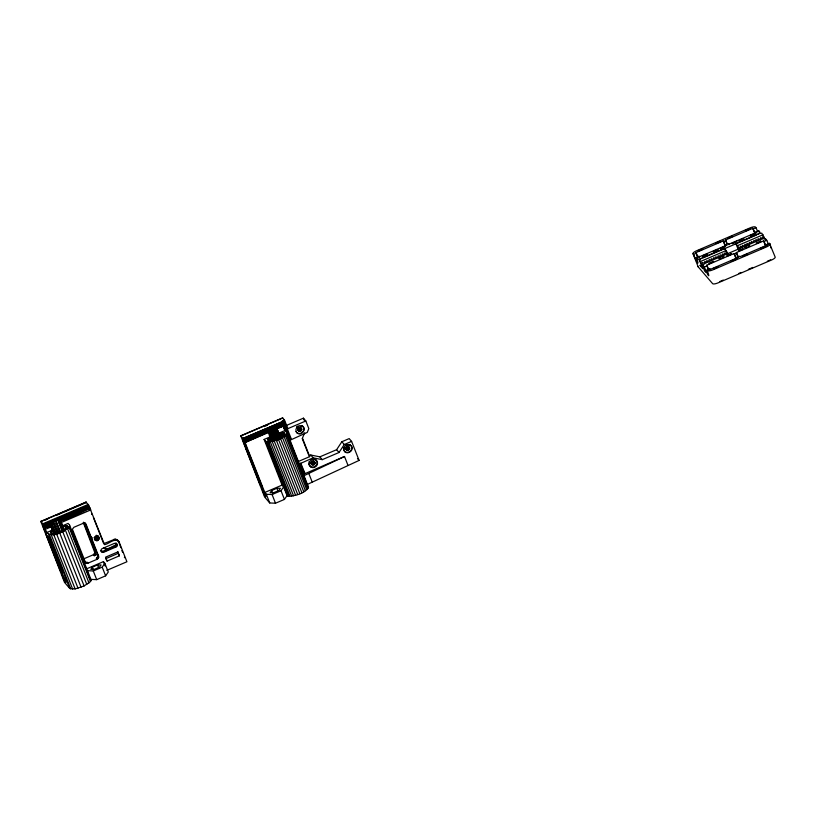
<?xml version="1.0" encoding="UTF-8"?>
<svg xmlns="http://www.w3.org/2000/svg" width="816" height="816" viewBox="0 0 816 816"><rect width="100%" height="100%" fill="white"/><g stroke="black" fill="none" stroke-linecap="round" stroke-linejoin="round"><path stroke-width="1.22" d="M265.669 441.272L267.862 441.986L269.555 440.875L267.709 439.804L270.535 436.703L264.109 439.447L265.669 441.272L287.069 495.598L284.437 499.412L275.502 503.227L269.739 502.962L264.598 496.975L240.761 435.775L243.76 439.508L272.075 427.747L275.104 427.329L277.175 428.788L283.601 426.034L282.122 422.78C270.402 427.951 264.578 428.594 272.279 441.374M282.601 418.118L284.468 419.944L287.885 428.645L305.827 420.974L308.825 428.584L307.265 432.419L289.303 440.558M272.493 441.303L268.739 430.879L244.667 441.446L264.782 492.476L266.312 494.261L269.739 502.962M95.554 540.467L98.389 537.642L99.093 537.469L99.175 538.927L96.982 540.784L94.523 539.356L98.369 540.192L97.767 535.796L99.093 537.469L96.737 536.061L94.554 537.917L95.554 540.467L94.381 539.09M40.8 521.404L43.462 524.504L88.658 505.186L86.006 502.085L40.8 521.404L64.474 582.318L69.768 588.479L75.133 588.928L84.099 585.959L90.505 581.604L69.105 527.269L66.922 527.819C62.587 531.389 56.253 534.755 50.592 533.195L51.102 531.318L52.499 530.084C50.347 527.075 50.357 522.332 54.335 520.955L88.658 505.186L104.54 544.66C108.824 544.139 115.678 536.602 119.218 542.201L126.919 561.755L106.825 570.343M286.875 432.205L308.519 487.142C305.011 493.282 296.636 495.302 290.027 496.322L268.627 441.986C275.237 440.977 283.611 438.947 287.12 432.817L285.314 430.389L278.888 433.133L275.808 427.523L283.111 424.871L276.451 427.87L280.847 437.835M100.48 550.8L102.785 551.31L115.066 546.057L116.035 545.231L115.913 542.875L116.759 543.854L116.882 546.21L115.903 547.036L103.622 552.289L101.317 551.779L101.194 549.423L102.173 548.597L114.444 543.344L116.759 543.854M301.889 425.952C298.411 424.371 294.464 428.584 296.392 431.919L296.035 431.501C299.798 438.478 308.591 428.665 301.522 425.534L302.96 426.646M297.187 432.919L296.82 432.5C300.645 436.06 306.551 429.716 302.603 426.217M309.223 464.406L308.866 463.988L309.662 465.61C307.387 461.734 312.946 457.256 316.231 460.326L314.792 459.224L315.149 459.643M311.171 466.874C314.639 468.455 318.597 464.243 316.659 460.907C319.994 464.814 313.242 470.261 310.09 466.181L311.528 467.293M350.472 445.118C355.888 449.351 346.892 456.593 343.903 450.401L344.26 450.82C341.986 446.944 347.545 442.466 350.829 445.536L349.391 444.434L349.758 444.853M345.056 451.809L344.689 451.391C347.983 454.461 353.532 449.983 351.268 446.117L351.625 446.536M97.512 535.52L98.246 536.489L96.982 540.784L94.625 539.203M97.247 536.51L97.512 535.786L96.767 537.367L94.585 538.611L97.247 536.51L95.339 538.417M299.9 431.419L297.86 429.032L299.737 427.156L301.787 429.542L300.788 431.093L298.982 431.338L297.728 430.093L297.962 428.298L300.441 427.38L301.787 429.542M312.253 465.018L310.202 462.641L312.008 462.397L313.007 460.846L315.058 463.223L314.058 464.773L311.467 464.549L310.906 462.866L311.906 461.315L314.497 461.54L315.058 463.223M346.851 450.238L344.801 447.851L346.616 447.607L347.606 446.056L349.656 448.433L348.656 449.983L346.851 450.238L344.709 448.178M86.098 569.048L103.408 561.653L104.846 563.336L108.273 572.026L105.631 575.831L96.706 579.646L90.943 579.38L90.851 581.114L69.452 526.789L69.564 525.086L68.126 523.403L62.546 525.79L64.546 530.39M304.643 432.766L302.461 438.141L309.733 456.613L298.574 461.387M284.468 419.944L281.806 421.546L282.122 422.78L243.76 439.508L244.667 441.446L268.699 431.888L245.096 442.496L268.821 432.358L272.442 441.395M83.079 559.133L93.381 554.737L94.88 552.82L83.263 522.424M93.381 554.737L94.217 555.716L95.227 554.941L95.594 552.585L83.64 522.24M86.19 524.576L84.619 522.638L86.19 524.576L98.603 556.084L98.226 558.44L97.226 559.215L96.38 558.236L97.889 556.318L97.757 555.104L85.343 523.597M96.217 535.194L95.472 537.305L94.034 537.713L96.431 536.143L95.472 537.305L94.676 537.112M309.733 456.613L309.009 455.777L310.763 455.022L319.862 456.848L336.61 449.698L341.853 441.742L349.187 438.6L351.594 441.405L359.091 460.418L306.714 484.714M302.644 473.321L299.186 464.018L313.171 457.827L322.269 459.653L339.017 452.492L344.26 444.536L351.594 441.405M87.516 570.69L93.279 570.955L102.204 567.14L104.846 563.336M266.312 494.261L272.075 494.527L281.01 490.712L283.652 486.907L282.081 485.092L264.109 439.447M92.381 567.13L90.76 569.354L94.299 569.374L99.46 567.161L101.072 564.947L97.532 564.927L92.381 567.13L93.667 570.384M271.738 490.467L270.127 492.691L273.666 492.711L278.817 490.508L280.429 488.284L276.889 488.264L271.738 490.467L273.023 493.731M60.149 532.256L55.763 520.445L57.936 520.241L89.342 506.491L55.763 520.445L43.462 524.504C46.502 541.059 59.843 534.256 69.105 527.269M702.505 265.424A4.876 1.397 -21.5 0 1 699.883 265.302L702.709 268.597L699.281 259.906L701.036 258.386L722.242 249.329L724.955 248.931L727.852 254.113M738.256 249.594L736.114 244.157L737.868 242.648L759.074 233.58L761.787 233.192L765.306 239.639M98.389 537.642L99.175 538.927L95.666 539.804L94.523 539.356M303.083 474.484L344.505 456.491L347.922 465.191M727.015 251.971L726.607 253.633L724.679 252.991L724.016 254.694L722.66 253.847L722.252 255.449L720.212 254.898L719.702 256.591L718.202 255.755L717.458 257.55L715.744 256.805L715.55 258.315L713.735 257.662L712.99 259.457L711.287 258.713L710.981 260.314L709.267 259.57L708.38 261.375L706.819 260.62L706.513 262.222L704.81 261.477L704.29 263.18L702.352 262.528L701.944 264.18L699.281 259.906M268.627 441.986L270.32 440.875C275.522 440.059 282.01 438.457 284.835 433.684L283.183 432.613L278.888 433.133L276.451 427.87L283.601 426.034L276.889 428.298M54.009 533.868L51.214 526.83L44.911 527.462L51.173 524.035L55.57 534.449M706.064 271.147A4.876 1.397 -21.5 0 0 705.779 272.167L704.514 270.698L705.422 269.963M303.287 476.024L344.505 456.491M279.837 438.926L275.104 427.329L282.601 423.739L272.075 427.747L244.198 440.416L269.249 429.787L270.3 428.716L275.216 440.303M268.668 431.389L244.667 441.446L269.249 429.787L274.115 441.558M51.173 524.035L44.146 525.81L53.05 521.699L57.956 533.266M244.667 441.446L268.903 430.389L273.35 440.875M269.688 429.257L244.198 440.416L270.983 428.267L275.767 439.936M244.198 440.416L270.3 428.716L274.87 440.467M62.914 531.767L57.936 520.241L60.384 521.271L90.107 508.144L57.936 520.241L62.506 532.124M240.761 435.775L282.622 417.884M240.751 436.009L282.785 417.986M41.035 521.506L86.241 502.187M45.492 520.006L47.818 519.017M55.927 515.549L86.057 502.666L86.006 502.085M264.119 426.605L267.607 425.116M42.962 523.739L88.169 504.421M285.488 425.84L303.419 418.169L305.827 420.974M45.635 529.207L51.214 526.83M697.272 256.153A9.149 0.867 66.9 0 1 695.854 252.644L723.2 240.955L724.088 242.587A6.701 0.643 66.9 0 0 725.444 245.779M726.852 243.515A9.149 0.867 66.9 0 1 725.434 240.006L752.77 228.317L753.668 229.939A6.701 0.643 66.9 0 0 755.024 233.131M757.809 231.948A6.701 0.643 66.9 0 1 756.463 228.745L755.545 227.093A4.876 1.397 -21.5 0 0 750.118 227.878L696.538 250.777A4.876 1.397 -21.5 0 0 693.039 253.807L693.529 254.378L696.313 253.184L696.742 254.276A6.701 0.643 66.9 0 0 698.098 257.468M723.659 241.495L725.893 240.547L726.322 241.628A6.701 0.643 66.9 0 0 726.974 243.229M753.239 228.857L756.034 227.664M46.92 532.471L52.499 530.084M693.529 254.378L693.957 255.459A6.701 0.643 66.9 0 0 697.629 262.976A6.701 0.643 66.9 0 0 696.599 258.539L696.17 257.458L698.965 256.265L699.424 256.805L726.77 245.116L726.311 244.576L728.545 243.627L729.004 244.168L756.35 232.478L755.881 231.938L758.676 230.744L759.818 232.07A4.876 1.397 -21.5 0 1 757.646 234.457M702.739 257.999L756.32 235.1M700.607 261.446L726.281 250.471M736.114 244.157L737.44 245.698L763.113 234.733M764.449 237.466L762.848 236.671L762.328 238.364L760.706 237.619L760.084 239.323L758.095 238.731L757.86 240.281L755.932 239.629L755.728 241.148L753.913 240.496L753.178 242.281L751.465 241.536L750.955 243.229L749.455 242.403L748.935 244.096L746.997 243.443L746.691 245.055L744.988 244.31L744.1 246.116L742.54 245.351L742.019 247.044L740.52 246.218L739.775 248.003L738.174 247.207L737.44 245.698M708.094 268.76A9.149 0.867 66.9 0 1 706.676 265.241L734.023 253.552L734.91 255.184A6.701 0.643 66.9 0 0 736.267 258.376M737.664 256.112A9.149 0.867 66.9 0 1 736.246 252.603L763.592 240.914L764.49 242.546A6.701 0.643 66.9 0 0 765.847 245.738M768.631 244.545A6.701 0.643 66.9 0 1 767.275 241.352L765.704 238.935A4.876 1.397 -21.5 0 0 760.277 239.72L706.707 262.619A4.876 1.397 -21.5 0 0 703.208 265.649L704.351 266.975L707.135 265.781L707.564 266.873A6.701 0.643 66.9 0 0 708.92 270.065M734.482 254.092L736.715 253.144L737.144 254.225A6.701 0.643 66.9 0 0 738.5 257.428M764.062 241.454L766.846 240.261M704.351 266.975L704.779 268.066A6.701 0.643 66.9 0 0 708.451 275.584A6.701 0.643 66.9 0 0 707.421 271.147L706.993 270.055L709.787 268.862L710.246 269.402L737.593 257.713L737.134 257.173L739.357 256.224L739.826 256.765L767.173 245.075L766.703 244.535L769.498 243.341L775.118 256.948A4.876 1.397 -21.5 0 1 771.62 259.978L718.049 282.877A4.876 1.397 -21.5 0 1 712.623 283.662L698.18 266.842L693.039 253.807M118.463 541.059L115.117 539.09L103.693 543.68L93.422 517.599M719.916 281.5L723.262 280.072M738.888 273.391L741.122 272.442M748.374 269.341L752.842 267.434M767.356 261.232L770.702 259.794M106.508 548.831L107.355 549.811L103.999 547.842C108.13 550.912 112.741 545.302 116.821 544.711M94.217 555.716L97.573 554.278M104.264 551.422L107.61 549.984M96.38 558.236L98.726 557.236M86.792 563.336L84.813 561.908L86.792 563.336L88.016 563.152L97.226 559.215M117.83 551.932L105.55 557.175L107.09 561.092L119.371 555.839L117.83 551.932L119.371 555.839M118.167 553.381L105.886 558.634L107.09 561.092M264.782 492.476L282.081 485.092M278.705 439.008L274.166 427.288L282.601 423.739L273.227 427.411L277.95 439.1M90.107 508.144L59.69 520.761L63.954 531.247M282.122 422.78L243.372 438.814L281.734 422.127L243.086 438.396L281.653 421.913L285.457 431.582M89.342 506.491L54.335 520.955L58.997 532.664M310.998 459.49L312.589 459.418M44.146 525.81L51.867 522.801L56.61 534.623M60.384 521.271L90.841 509.888L61.261 522.536L60.384 521.271L64.138 530.686M44.911 527.462L50.949 525.259L54.968 534.5M275.104 427.329L283.111 424.871M43.462 524.504L53.05 521.699L57.477 533.501M69.452 526.789L67.269 527.33L67.34 526.045L66.392 525.575L62.546 525.79L61.261 522.536L64.484 530.767M85.945 562.357L87.179 562.173L88.016 563.152M91.066 536.602L90.352 536.622L90.025 534.98M287.069 495.598L289.262 496.312L267.862 441.986M85.466 523.617L83.099 523.352L73.889 527.289L72.389 529.207L85.66 562.887M87.955 505.206L87.761 505.716M97.39 538.58L97.9 538.805M725.434 240.006L725.893 240.547M736.246 252.603L736.715 253.144M695.854 252.644L696.313 253.184M706.676 265.241L707.135 265.781M696.17 257.458L697.313 258.784A4.876 1.397 -21.5 0 0 701.311 258.529M706.993 270.055L707.482 270.626A4.876 1.397 -21.5 0 0 712.909 269.841L766.479 246.942A4.876 1.397 -21.5 0 0 769.988 243.913M347.188 444.628L345.596 444.7L345.953 445.118M348.208 445.934L349.656 448.433M357.479 458.551L359.091 460.418M347.279 446.933L349.33 449.32M341.853 441.742L344.26 444.536M346.616 447.607L348.656 449.983M345.729 447.933L347.769 450.31M343.791 448.321L343.434 447.902L343.822 449.616M336.61 449.698L339.017 452.492M300.339 427.033L301.706 428.624M298.085 426.217L296.687 426.635L297.044 427.054M299.411 428.043L301.461 430.42M298.738 428.706L300.788 431.093M297.616 429.746L298.982 431.338M319.862 456.848L322.269 459.653M310.763 455.022L313.171 457.827M313.609 460.724L314.966 462.305M312.681 461.723L314.731 464.1M312.008 462.397L314.058 464.773M311.131 462.723L313.171 465.1M309.57 461.846L309.213 461.428L309.193 463.111M117.626 540.08L119.218 542.201M116.484 539.335L117.32 540.314M115.117 539.09L115.964 540.07M113.74 539.386L114.577 540.365M116.362 544.017L117.208 544.996M116.035 545.231L116.882 546.21M115.066 546.057L115.903 547.036M107.885 548.536L108.732 549.515M105.142 548.587L105.988 549.566M102.785 551.31L103.622 552.289M101.531 551.432L102.377 552.412M94.758 551.606L95.594 552.585M97.757 555.104L98.603 556.084M94.88 552.82L95.727 553.799M97.889 556.318L98.736 557.297M94.381 553.962L95.227 554.941M97.39 557.461L98.226 558.44M315.874 459.908L317.026 461.326M309.295 465.191L310.457 466.599M104.101 547.679L104.846 548.821M349.574 447.525L348.31 446.281L346.504 446.525L345.505 448.076L346.066 449.759M88.485 506.012L90.015 509.153M299.186 464.018L303.858 473.943L299.911 463.549L304.878 473.433L300.808 463.111M121.859 550.576L122.675 552.33M299.686 466.691L302.593 473.362M52.091 533.623L51.102 531.318L52.03 533.674M277.012 439.385L272.075 427.747L277.103 440.701M274.166 427.288L279.072 438.886M55.763 520.445L60.659 532.063M282.448 437.396L280.531 432.786L303.787 491.824M283.417 436.07L281.979 432.613L283.356 436.152M283.55 427.043L284.927 430.695M284.6 436.091L283.183 432.613L284.57 436.152M67.34 527.901L66.392 525.575L67.32 527.932M270.749 441.089L269.341 437.57L270.657 441.079M308.275 486.54L308.519 487.142M275.808 427.523L280.021 438.131M769.498 243.341L769.927 244.433A6.701 0.643 66.9 0 1 770.488 245.922M766.703 244.535L767.132 245.626M758.676 230.744L759.104 231.826M755.881 231.938L756.31 233.019M738.174 247.207L739.021 249.349M737.134 257.173L737.552 258.264M728.545 243.627L728.963 244.708M726.311 244.576L726.74 245.667M724.955 248.931L726.24 252.195M709.787 268.862L710.216 269.953M698.965 256.265L699.394 257.346M701.944 264.18L704.514 270.698M303.419 418.169L304.276 420.342M302.185 438.457L308.56 454.624M308.876 473.637L312.293 482.327M283.907 420.189L291.394 439.202M282.999 420.628L290.496 439.64M282.275 421.097L289.762 440.11M286.936 433.571L308.346 487.907M281.806 421.546L285.773 431.613M286.651 433.847L287.977 437.203M286.345 434.459L307.744 488.794M285.365 435.438L306.765 489.763M284.029 436.458L305.429 490.783M280.51 438.498L301.92 492.823M278.47 439.436L299.88 493.762M276.349 440.263L297.748 494.598M274.217 440.956L295.627 495.292M268.739 430.879L272.921 441.436M272.177 441.487L293.576 495.822M270.28 441.833L291.689 496.169M266.893 441.864L288.293 496.199M266.159 441.629L287.558 495.965M281.01 490.712L284.437 499.412M276.889 488.264L278.174 491.528M272.075 494.527L275.502 503.227M118.371 541.222L120.941 547.74M103.408 561.653L105.111 565.998M102.204 567.14L105.631 575.831M97.532 564.927L98.818 568.181M93.279 570.955L96.706 579.646M72.134 530.604L84.089 560.949M69.564 525.086L91.208 580.166M67.34 526.045L68.269 528.401M67.606 528.686L89.005 583.012M65.413 530.176L86.812 584.511M62.699 531.624L84.099 585.959M59.69 532.909L81.09 587.245M56.61 533.929L78.02 588.254M53.734 534.602L75.133 588.928M51.275 534.868L72.675 589.203M49.429 534.715L70.839 589.05M48.358 534.154L69.768 588.479M268.903 430.389L273.054 441.038M50.949 525.259L54.172 533.531M278.888 433.133L280.694 437.866M124.43 557.104L124.501 557.716M91.78 513.927L91.841 514.549M765.796 246.197A9.149 0.867 66.9 0 1 763.592 240.914M736.216 258.845A9.149 0.867 66.9 0 1 734.023 253.552M754.973 233.6A9.149 0.867 66.9 0 1 752.77 228.317M725.393 246.238A9.149 0.867 66.9 0 1 723.2 240.955M698.18 266.842A4.876 1.397 -21.5 0 1 698.098 266.404M770.926 247.207A6.701 0.643 66.9 0 1 771.202 248.207M702.484 248.819L698.017 250.726L698.404 251.175L702.872 249.257L702.484 248.819M720.344 241.179L715.877 243.086L716.264 243.535L720.722 241.628L720.344 241.179M732.064 236.171L727.597 238.078L727.984 238.527L732.442 236.62L732.064 236.171M749.914 228.541L745.457 230.449L745.834 230.897L750.302 228.99L749.914 228.541M706.921 253.98L702.454 255.898L702.841 256.336L707.309 254.429L706.921 253.98M724.781 246.35L720.314 248.258L720.701 248.707L725.169 246.799L724.781 246.35M736.501 241.342L732.034 243.25L732.421 243.698L736.889 241.791L736.501 241.342M754.361 233.713L749.894 235.62L750.281 236.069L754.739 234.161L754.361 233.713M713.306 261.416L708.839 263.323L709.226 263.772L713.684 261.865L713.306 261.416M731.156 253.786L726.699 255.694L727.087 256.142L731.544 254.225L731.156 253.786M742.876 248.768L738.419 250.685L738.796 251.124L743.264 249.217L742.876 248.768M760.736 241.138L756.279 243.046L756.656 243.494L761.124 241.587L760.736 241.138M717.743 266.587L713.276 268.495L713.663 268.943L718.131 267.036L717.743 266.587M735.604 258.947L731.136 260.865L731.524 261.304L735.991 259.396L735.604 258.947M747.323 253.939L742.856 255.847L743.243 256.295L747.701 254.388L747.323 253.939M765.184 246.31L760.716 248.217L761.104 248.666L765.561 246.758L765.184 246.31M242.627 438.916C245.636 450.656 249.829 451.605 242.627 438.916M261.895 487.815C264.894 499.555 269.086 500.504 261.895 487.815M92.045 537.968L90.352 536.622L92.045 537.968M42.748 524.525C44.023 532.522 51 540.376 42.748 524.525M62.006 573.424C63.281 581.42 70.258 589.274 62.006 573.424M248.227 451.432L246.065 448.912L260.192 484.775L262.354 487.295L248.227 451.432M48.215 536.928L46.053 534.409L60.18 570.262L62.342 572.781L48.215 536.928M66.208 528.962L64.739 525.484L66.137 529.033M285.019 435.132L284.09 432.796L285.019 435.163M269.851 441.925L268.444 438.396L269.78 441.905M268.831 441.507L267.893 439.151L268.801 441.487M746.069 247.738A2.744 0.785 -21.5 0 0 749.669 245.596A2.744 0.785 -21.5 0 0 745.6 246.452A2.744 0.785 -21.5 0 0 746.069 247.738M720.395 258.713A2.744 0.785 -21.5 0 0 723.996 256.571A2.744 0.785 -21.5 0 0 719.936 257.428A2.744 0.785 -21.5 0 0 720.395 258.713M740.54 241.291A2.744 0.785 -21.5 0 0 744.141 239.149A2.744 0.785 -21.5 0 0 740.071 240.016A2.744 0.785 -21.5 0 0 740.54 241.291M714.867 252.266A2.744 0.785 -21.5 0 0 718.468 250.124A2.744 0.785 -21.5 0 0 714.398 250.981A2.744 0.785 -21.5 0 0 714.867 252.266"/></g></svg>
